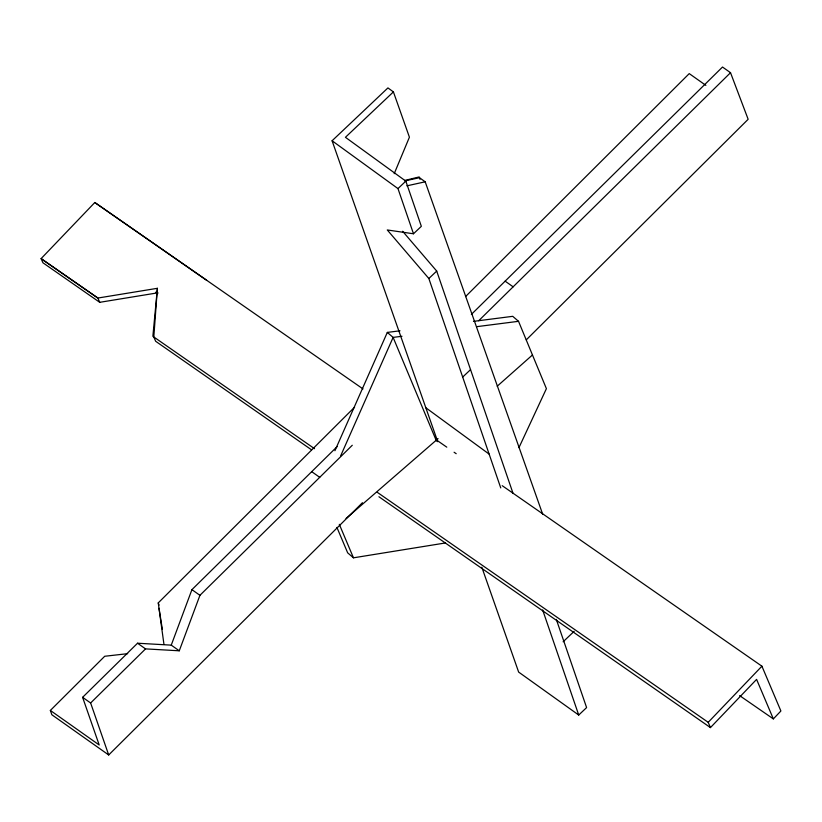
<?xml version="1.0" encoding="UTF-8"?>
<svg xmlns="http://www.w3.org/2000/svg" width="822" height="822" viewBox="0 0 822 822"><rect width="100%" height="100%" fill="white"/><g stroke="black" fill="none" stroke-linecap="round" stroke-linejoin="round"><path stroke-width="1.23" d="M362.995 388.919L94.807 202.51L41.1 258.632L97.869 298.047L157.392 288.306L153.806 336.999L155.656 341.274L311.569 449.85M157.392 288.306L152.871 336.321L314.528 448.689M127.667 653.675L104.713 656.264L50.358 710.444L99.195 744.979L82.611 697.323L137.541 643.225L171.253 645.136L191.927 589.651L337.256 446.5M137.541 643.225L145.545 648.887L179.268 650.798L199.931 595.313L352.278 445.257M394.221 173.668L409.418 137.192L393.409 91.9L387.933 87.913L332.088 140.768L437.746 441.691M334.924 450.723L387.316 332.417L399.995 330.793M340.729 455.707L393.122 337.4L401.989 336.27M518.949 447.651L546.404 388.652L518.528 321.31L512.723 316.326L473.462 321.371M761.912 666.19L780.9 710.999L773.338 718.901L756.589 679.383L710.444 727.604L708.204 722.322L761.912 666.19L502.201 485.679M163.968 644.479L158.256 602.896L354.57 407.209M465.519 296.608L689.237 73.61L705.862 85.365M50.358 710.444L51.868 714.77L108.699 754.966L362.451 502.704M526.286 339.856L748.154 119.293L730.522 72.696L722.507 67.034L471.376 314.405M108.699 754.966L90.626 702.985L145.545 648.887M478.671 320.765L730.522 72.696M393.409 91.9L345.435 137.305L405.832 181.138L421.347 226.327L413.487 233.777L387.285 229.965L428.848 278.514L500.742 487.908M413.487 233.777L397.971 188.587L405.832 181.138M428.848 278.514L436.708 271.075L402.626 231.259M462.683 377.072L470.554 369.623M563.132 641.766L574.198 631.286M481.836 567.252L518.651 672.088L578.729 715.037L586.6 707.588L556.309 619.377M436.163 440.304L438.064 438.619M497.187 386.237L532.461 354.981M346.052 518.487L435.578 440.798M404.66 180.46L419.189 176.935L420.042 179.36M404.835 180.922L419.487 177.696L425.19 181.806L542.684 514.243M406.88 185.844L425.19 181.806M99.719 302.321L97.869 298.047L41.1 258.632L42.929 262.773L99.719 302.321L157.968 292.796M336.928 527.436L347.665 552.836L353.46 557.819L445.462 542.952M476.729 326.673L518.528 321.31M155.615 292.221L157.732 293.68M739.595 695.597L773.338 718.901M436.318 439.883L446.778 447.158M454.093 452.244L456.189 453.693M94.807 202.51L206.63 280.251M377.247 492.296L708.204 722.322M378.921 496.745L710.444 727.604M505.129 281.155L513.134 286.816M311.713 471.664L319.717 477.325M191.927 589.651L199.931 595.313M171.253 645.136L179.268 650.798M82.611 697.323L90.626 702.985M332.088 140.768L397.971 188.587M425.837 407.763L489.141 454.114M387.316 332.417L393.122 337.4L436.523 441.167M339.311 524.333L353.46 557.819M158.256 602.896L159.067 605.126M436.708 271.075L513.092 493.519M542.633 609.903L578.729 715.037M159.006 608.27L162.345 629.272"/></g></svg>
